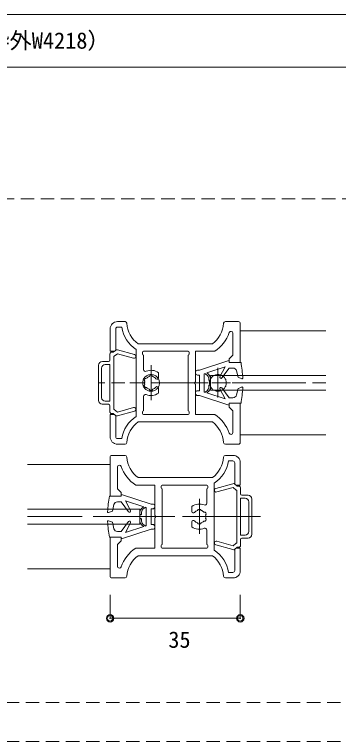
# Model space of a CAD drawing. Units: millimetres on the paper, enlarged 5 times, with parts at other scales. Extents: x -992 to 1008, y -685 to 700.
# Drawn here: x -385.2 to -240, y -377.3 to -51.2 of the extents above; entities that cross this region are included whole.
import ezdxf
from ezdxf.enums import TextEntityAlignment as Align

# ---------------------------------------------------------------- set-up
doc = ezdxf.new("R2010")
doc.units = ezdxf.units.MM
doc.header["$LTSCALE"] = 5
doc.header["$PDMODE"] = 32
doc.header["$PDSIZE"] = 2.5
for name, pattern in [('CHAIN1', [8, 5, -1, 1, -1]), ('DASHED1', [1.8, 1.2, -0.6]), ('DOUBLE_CHAIN1', [8.8, 5, -1, 0.6, -0.6, 0.6, -1])]:
    doc.linetypes.add(name, pattern=pattern)
for name, color, linetype, lineweight in [('1-0_H-SYM', 7, 'Continuous', 20), ('1-1_0', 7, 'Continuous', 20), ('2-0_18', 7, 'Continuous', 18)]:
    doc.layers.add(name, color=color, linetype=linetype, lineweight=lineweight)
doc.styles.add('ＭＳ ゴシック', font='')
doc.styles.get('ＭＳ ゴシック').set_extended_font_data('MS Gothic')

msp = doc.modelspace()

# ---------------------------------------------------------------- linework, layer by layer
at = {"layer": '1-0_H-SYM'}
msp.add_line((197.5, -51.25), (-967.5, -51.25), dxfattribs=at)
msp.add_line((197.5, -51.25), (-967.5, -51.25), dxfattribs=at)
at = {"layer": '1-1_0'}
msp.add_line((197.5, -51.25), (-967.5, -51.25), dxfattribs=at)
msp.add_line((197.5, -51.25), (-967.5, -51.25), dxfattribs=at)
at = {"layer": '2-0_18', "color": 4}
msp.add_line((-633.564, -74.895), (46.243, -74.895), dxfattribs=at)
at = {"layer": '2-0_18', "linetype": 'DASHED1', "lineweight": 20}
for p, q in [((-778.439, -133.973), (-191.816, -133.973)), ((-776.149, -359.807), (6.149, -359.807)), ((-776.149, -377.307), (6.149, -377.307))]:
    msp.add_line(p, q, dxfattribs=at)
at = {"layer": '2-0_18'}
for p, q in [((-339.04, -188.973), (-335.681, -188.973)), ((-290.733, -188.973), (-284.873, -188.973)), ((-342.373, -202.306), (-342.373, -192.307)), ((-339.873, -192.307), (-339.873, -201.473)), ((-337.164, -191.473), (-339.04, -191.473)), ((-284.04, -189.806), (-284.04, -207.306)), ((-287.373, -194.177), (-287.373, -203.973)), ((-245.722, -193.14), (-284.04, -193.14)), ((-339.911, -201.87), (-340.939, -202.723)), ((-331.382, -203.803), (-339.004, -201.677)), ((-330.707, -215.973), (-330.707, -201.445)), ((-296.54, -198.973), (-329.873, -198.973)), ((-342.439, -203.456), (-342.439, -203.723)), ((-342.439, -206.223), (-342.439, -203.723)), ((-340.707, -202.306), (-342.373, -202.306)), ((-340.939, -202.723), (-341.777, -202.723)), ((-340.772, -204.557), (-340.539, -204.557)), ((-340.772, -204.557), (-340.772, -228.39)), ((-340.539, -204.557), (-339.115, -203.376)), ((-339.115, -203.376), (-331.83, -205.409)), ((-327.873, -203.473), (-327.873, -202.806)), ((-327.373, -202.306), (-307.373, -202.306)), ((-327.373, -210.473), (-327.373, -203.973)), ((-307.373, -203.973), (-307.373, -228.973)), ((-306.873, -203.473), (-306.873, -202.806)), ((-304.04, -202.306), (-295.501, -202.306)), ((-304.04, -215.973), (-304.04, -202.306)), ((-347.524, -224.39), (-347.524, -208.557)), ((-343.106, -206.89), (-345.857, -206.89)), ((-344.524, -208.223), (-342.439, -208.223)), ((-342.439, -208.223), (-342.439, -224.723)), ((-346.19, -223.056), (-346.19, -209.89)), ((-320.706, -214.187), (-320.706, -211.891)), ((-303.207, -210.807), (-302.373, -210.807)), ((-292.303, -214.268), (-289.04, -209.807)), ((-289.04, -209.807), (-287.354, -209.807)), ((-302.373, -212.973), (-303.207, -212.973)), ((-302.373, -219.973), (-302.373, -212.988)), ((-300.207, -220.572), (-300.207, -212.374)), ((-297.373, -219.807), (-297.373, -213.14)), ((-245.722, -213.14), (-297.373, -213.14)), ((-330.707, -231.501), (-330.707, -216.973)), ((-304.04, -230.64), (-304.04, -216.973)), ((-283.324, -218.328), (-285.04, -218.973)), ((-320.706, -218.759), (-320.706, -221.056)), ((-303.207, -219.973), (-302.373, -219.973)), ((-299.707, -220.737), (-300.207, -220.572)), ((-299.707, -220.606), (-299.707, -220.737)), ((-290.873, -223.644), (-299.091, -220.939)), ((-297.373, -219.807), (-245.722, -219.807)), ((-293.152, -219.202), (-290.873, -223.644)), ((-289.04, -223.14), (-292.303, -218.678)), ((-285.04, -218.973), (-285.733, -221.862)), ((-344.524, -224.723), (-342.439, -224.723)), ((-327.373, -228.973), (-327.373, -222.473)), ((-302.373, -222.14), (-303.207, -222.14)), ((-289.207, -226.473), (-302.373, -222.14)), ((-287.354, -223.14), (-289.04, -223.14)), ((-343.106, -226.057), (-345.866, -226.057)), ((-342.439, -226.723), (-342.439, -227.89)), ((-342.439, -227.89), (-342.439, -229.551)), ((-289.04, -225.64), (-289.207, -226.473)), ((-289.04, -225.64), (-283.707, -225.64)), ((-289.04, -227.306), (-289.04, -225.64)), ((-287.373, -228.973), (-289.04, -227.306)), ((-284.04, -225.64), (-284.04, -243.14)), ((-342.373, -230.64), (-340.707, -230.64)), ((-342.373, -240.64), (-342.373, -230.64)), ((-341.776, -230.223), (-340.939, -230.223)), ((-340.939, -230.223), (-339.911, -231.076)), ((-339.873, -231.473), (-339.873, -240.64)), ((-339.004, -231.27), (-331.382, -229.143)), ((-327.873, -230.14), (-327.873, -229.473)), ((-307.373, -230.64), (-327.373, -230.64)), ((-306.873, -230.14), (-306.873, -229.473)), ((-295.501, -230.64), (-304.04, -230.64)), ((-287.373, -228.973), (-287.373, -238.769)), ((-329.873, -233.973), (-296.54, -233.973)), ((-284.04, -239.807), (-284.04, -239.807)), ((-284.04, -239.807), (-245.722, -239.807)), ((-339.04, -241.473), (-337.164, -241.473)), ((-284.873, -243.973), (-290.733, -243.973)), ((-342.373, -267.307), (-342.373, -249.807)), ((-341.54, -248.973), (-335.68, -248.973)), ((-290.732, -248.973), (-287.373, -248.973)), ((-342.373, -253.14), (-379.452, -253.14)), ((-339.04, -263.973), (-339.04, -254.177)), ((-287.373, -251.473), (-289.25, -251.473)), ((-286.54, -261.473), (-286.54, -252.307)), ((-284.04, -252.307), (-284.04, -262.307)), ((-296.54, -258.973), (-329.873, -258.973)), ((-339.04, -263.973), (-337.373, -265.64)), ((-319.54, -262.807), (-319.54, -263.473)), ((-319.04, -262.307), (-299.04, -262.307)), ((-319.04, -288.973), (-319.04, -263.973)), ((-299.04, -263.973), (-299.04, -270.473)), ((-298.54, -262.807), (-298.54, -263.473)), ((-295.706, -261.445), (-295.706, -275.973)), ((-287.409, -261.677), (-295.031, -263.803)), ((-285.474, -262.723), (-286.502, -261.87)), ((-284.04, -262.307), (-285.706, -262.307)), ((-284.637, -262.723), (-285.474, -262.723)), ((-283.974, -265.057), (-283.974, -263.395)), ((-337.373, -267.307), (-342.706, -267.307)), ((-337.373, -265.64), (-337.373, -267.307)), ((-285.641, -288.39), (-285.641, -264.557)), ((-283.974, -266.223), (-283.974, -265.057)), ((-283.307, -266.89), (-280.547, -266.89)), ((-339.059, -269.807), (-337.373, -269.807)), ((-337.373, -269.807), (-334.11, -274.268)), ((-281.889, -268.223), (-283.974, -268.223)), ((-283.974, -284.723), (-283.974, -268.223)), ((-280.223, -269.89), (-280.223, -283.057)), ((-278.889, -268.557), (-278.889, -284.39)), ((-329.04, -273.14), (-379.452, -273.14)), ((-329.04, -273.14), (-329.04, -279.807)), ((-326.206, -272.374), (-326.206, -280.572)), ((-324.04, -270.807), (-323.206, -270.807)), ((-323.206, -272.973), (-324.04, -272.973)), ((-324.04, -272.988), (-324.04, -279.973)), ((-305.706, -271.891), (-305.706, -274.187)), ((-322.373, -276.973), (-322.373, -290.64)), ((-295.706, -276.973), (-295.706, -291.501)), ((-379.452, -279.807), (-329.04, -279.807)), ((-341.373, -278.973), (-343.089, -278.328)), ((-340.68, -281.862), (-341.373, -278.973)), ((-334.11, -278.678), (-337.373, -283.14)), ((-335.54, -283.644), (-333.261, -279.202)), ((-324.04, -279.973), (-323.206, -279.973)), ((-305.706, -281.056), (-305.706, -278.759)), ((-337.373, -283.14), (-339.059, -283.14)), ((-324.04, -282.14), (-337.206, -286.473)), ((-327.322, -280.939), (-335.54, -283.644)), ((-326.206, -280.572), (-326.706, -280.737)), ((-326.706, -280.737), (-326.706, -280.606)), ((-323.206, -282.14), (-324.04, -282.14)), ((-299.04, -282.473), (-299.04, -288.973)), ((-337.206, -286.473), (-337.373, -285.64)), ((-281.889, -284.723), (-283.974, -284.723)), ((-283.974, -286.723), (-283.974, -289.223)), ((-283.307, -286.057), (-280.556, -286.057)), ((-339.04, -298.769), (-339.04, -288.973)), ((-319.54, -289.473), (-319.54, -290.14)), ((-298.54, -289.473), (-298.54, -290.14)), ((-295.031, -289.143), (-287.409, -291.27)), ((-287.298, -289.571), (-294.583, -287.538)), ((-285.875, -288.39), (-287.298, -289.571)), ((-285.641, -288.39), (-285.875, -288.39)), ((-283.974, -289.49), (-283.974, -289.223)), ((-322.373, -290.64), (-330.912, -290.64)), ((-299.04, -290.64), (-319.04, -290.64)), ((-286.54, -300.64), (-286.54, -291.473)), ((-286.502, -291.076), (-285.474, -290.223)), ((-285.706, -290.64), (-284.04, -290.64)), ((-285.474, -290.223), (-284.636, -290.223)), ((-329.873, -293.973), (-296.54, -293.973)), ((-379.452, -299.807), (-342.373, -299.807)), ((-289.25, -301.473), (-287.373, -301.473)), ((-335.68, -303.973), (-341.54, -303.973)), ((-287.373, -303.973), (-290.732, -303.973))]:
    msp.add_line(p, q, dxfattribs=at)
at = {"layer": '2-0_18', "lineweight": 20}
for p, q in [((-342.373, -192.307), (-342.373, -192.277)), ((-342.373, -303.14), (-342.373, -285.64)), ((-284.04, -290.64), (-284.04, -301.359))]:
    msp.add_line(p, q, dxfattribs=at)
at = {"layer": '2-0_18', "linetype": 'DOUBLE_CHAIN1'}
for p, q in [((-330.707, -229.806), (-330.707, -203.14)), ((-295.706, -263.14), (-295.706, -289.807)), ((-302.373, -283.14), (-302.373, -269.807)), ((-325.706, -276.473), (-339.04, -276.473)), ((-295.706, -276.473), (-309.04, -276.473))]:
    msp.add_line(p, q, dxfattribs=at)
at = {"layer": '2-0_18', "linetype": 'CHAIN1'}
for p, q in [((-324.04, -208.498), (-324.04, -224.195)), ((-294.04, -209.702), (-294.04, -223.036)), ((-258.464, -216.473), (-340.131, -216.473)), ((-258.464, -216.473), (-340.131, -216.473)), ((-302.373, -268.498), (-302.373, -284.195)), ((-274.931, -276.473), (-379.452, -276.473)), ((-348.364, -276.473), (-294.201, -276.473))]:
    msp.add_line(p, q, dxfattribs=at)
at = {"layer": '2-0_18', "linetype": 'DASHED1'}
msp.add_line((-245.722, -216.473), (-347.524, -216.473), dxfattribs=at)
at = {"layer": '2-0_18', "color": 4, "lineweight": 9}
for p, q in [((-342.373, -322.062), (-342.373, -311.478)), ((-284.04, -311.478), (-284.04, -322.062)), ((-342.373, -322.062), (-284.04, -322.062))]:
    msp.add_line(p, q, dxfattribs=at)
at = {"layer": '2-0_18'}
for points in [[(-283.707, -207.306), (-289.04, -207.306), (-289.04, -205.64), (-287.373, -203.973)], [(-302.373, -210.807), (-289.207, -206.473), (-289.04, -207.306)], [(-299.091, -212.007), (-290.873, -209.303), (-293.152, -213.745)], [(-285.733, -211.084), (-285.04, -213.973), (-283.324, -214.619)], [(-300.207, -212.374), (-299.707, -212.21), (-299.707, -212.341)], [(-331.83, -227.538), (-339.115, -229.57), (-340.539, -228.39), (-340.772, -228.39)], [(-335.681, -243.973), (-338.732, -243.973), (-339.04, -243.973)], [(-330.912, -262.307), (-322.373, -262.307), (-322.373, -275.973)], [(-294.583, -265.409), (-287.298, -263.376), (-285.875, -264.557), (-285.641, -264.557)], [(-337.373, -267.307), (-337.206, -266.473), (-324.04, -270.807)], [(-333.261, -273.745), (-335.54, -269.303), (-327.322, -272.007)], [(-343.089, -274.619), (-341.373, -273.973), (-340.68, -271.084)], [(-326.706, -272.341), (-326.706, -272.21), (-326.206, -272.374)], [(-342.706, -285.64), (-337.373, -285.64), (-337.373, -287.307), (-339.04, -288.973)]]:
    msp.add_lwpolyline(points, dxfattribs=at)
at = {"layer": '2-0_18', "linetype": 'DOUBLE_CHAIN1'}
for centre in [(-324.04, -216.473), (-294.04, -216.473)]:
    msp.add_circle(centre, 3.75, dxfattribs=at)
at = {"layer": '2-0_18', "color": 4}
for centre in [(-342.342, -322.062), (-284.009, -322.062)]:
    msp.add_circle(centre, 1.667, dxfattribs=at)
at = {"layer": '2-0_18'}
for centre, radius, start, end in [((-339.04, -192.307), 3.333, 90, 180), ((-335.681, -189.806), 0.833, 3.58331, 90), ((-290.733, -189.806), 0.833, 90, 176.41667), ((-284.873, -189.806), 0.833, 0, 90), ((-339.04, -192.307), 0.833, 90, 180), ((-322.373, -188.973), 15, 189.59405, 236.251), ((-322.373, -188.973), 12.5, 183.58331, 233.13009), ((-304.04, -188.973), 12.5, 306.86988, 356.41667), ((-304.04, -188.973), 15.833, 302.63688, 341.80511), ((-288.207, -194.177), 0.833, 0, 161.80511), ((-340.707, -201.473), 0.833, 270, 0), ((-339.273, -202.64), 1, 74.41074, 129.67924), ((-341.777, -203.393), 0.667, 83.74692, 185.47778), ((-331.606, -204.606), 0.833, 254.41073, 74.41074), ((-327.373, -202.806), 0.5, 90, 180), ((-327.373, -203.473), 0.5, 180, 270), ((-307.373, -202.806), 0.5, 0, 90), ((-307.373, -203.473), 0.5, 270, 0), ((-345.857, -208.557), 1.667, 90, 180), ((-344.524, -209.89), 1.667, 90, 180), ((-343.106, -206.223), 0.667, 270, 0), ((-365.963, -220.66), 83.333, 4.39027, 9.22102), ((-326.54, -210.473), 0.833, 180, 292.61985), ((-324.04, -216.473), 5.667, 53.96811, 112.61985), ((-303.207, -211.64), 0.833, 90, 180), ((-287.354, -211.473), 1.667, 13.49573, 90), ((-326.205, -215.223), 0.833, 82.02431, 217.97567), ((-324.04, -216.473), 2.917, 105.35887, 134.64111), ((-324.04, -213.973), 0.833, 22.02431, 157.97567), ((-324.04, -216.473), 2.917, 40.1841, 74.64111), ((-321.333, -214.187), 0.626, 220.18409, 0), ((-303.207, -212.14), 0.833, 180, 270), ((-299.54, -212.341), 0.167, 180, 245.68424), ((-300.707, -214.923), 2.667, 352.65043, 65.68425), ((-300.707, -214.923), 3.333, 352.65043, 61.00494), ((-292.707, -213.973), 0.5, 152.84901, 323.82075), ((-283.206, -214.307), 0.333, 249.3903, 4.39027), ((-326.205, -217.723), 0.833, 142.0243, 277.97567), ((-324.04, -216.473), 2.917, 165.35887, 194.64111), ((-324.04, -216.473), 2.917, 285.35887, 319.81588), ((-321.333, -218.759), 0.626, 0, 139.81588), ((-304.04, -216.473), 0.5, 90, 270), ((-300.707, -218.024), 2.667, 294.31573, 7.34955), ((-300.707, -218.024), 3.333, 298.99504, 7.34955), ((-297.731, -215.306), 0.333, 172.65043, 352.65043), ((-297.731, -217.64), 0.333, 7.34955, 187.34954), ((-283.206, -218.64), 0.333, 355.60971, 110.60968), ((-326.54, -222.473), 0.833, 67.38013, 180), ((-324.04, -216.473), 5.667, 247.38012, 306.03187), ((-324.04, -216.473), 2.917, 225.35887, 254.64111), ((-324.04, -218.973), 0.833, 202.0243, 337.97567), ((-303.207, -220.807), 0.833, 90, 180), ((-303.207, -221.307), 0.833, 180, 270), ((-299.54, -220.606), 0.167, 114.31573, 180), ((-292.707, -218.973), 0.5, 36.17923, 207.15097), ((-365.963, -212.286), 83.333, 350.77896, 355.60971), ((-345.857, -224.39), 1.667, 180, 270), ((-344.524, -223.056), 1.667, 180, 270), ((-287.354, -221.473), 1.667, 270, 346.50425), ((-343.106, -226.723), 0.667, 0, 90), ((-331.606, -228.341), 0.833, 285.58924, 105.58924), ((-341.776, -229.557), 0.667, 179.46746, 274.039), ((-340.707, -231.473), 0.833, 0, 90), ((-339.273, -230.307), 1, 230.32073, 285.58924), ((-327.373, -229.473), 0.5, 90, 180), ((-327.373, -230.14), 0.5, 180, 270), ((-307.373, -229.473), 0.5, 0, 90), ((-307.373, -230.14), 0.5, 270, 0), ((-304.04, -243.973), 15.833, 18.19487, 57.3631), ((-322.373, -243.973), 15, 123.74897, 170.40592), ((-322.373, -243.973), 12.5, 126.86988, 176.41667), ((-304.04, -243.973), 12.5, 3.58331, 53.1301), ((-339.04, -240.64), 3.333, 180, 270), ((-339.04, -240.64), 0.833, 180, 270), ((-288.207, -238.769), 0.833, 198.19487, 0), ((-335.681, -243.14), 0.833, 270, 356.41667), ((-290.733, -243.14), 0.833, 183.58331, 270), ((-284.873, -243.14), 0.833, 270, 0), ((-341.54, -249.807), 0.833, 90, 180), ((-335.68, -249.807), 0.833, 3.58331, 90), ((-322.373, -248.973), 12.5, 183.58331, 233.13009), ((-304.04, -248.973), 12.5, 306.86988, 356.41667), ((-290.732, -249.807), 0.833, 90, 176.41667), ((-287.373, -252.307), 3.333, 0, 90), ((-338.206, -254.177), 0.833, 18.19487, 180), ((-322.373, -248.973), 15.833, 198.19487, 237.36309), ((-304.04, -248.973), 15, 303.74897, 350.40592), ((-287.373, -252.307), 0.833, 0, 90), ((-319.04, -262.807), 0.5, 90, 180), ((-319.04, -263.473), 0.5, 180, 270), ((-299.04, -262.807), 0.5, 0, 90), ((-299.04, -263.473), 0.5, 270, 0), ((-294.807, -264.606), 0.833, 105.58924, 285.58924), ((-287.14, -262.64), 1, 50.32074, 105.58924), ((-285.706, -261.473), 0.833, 180, 270), ((-284.637, -263.389), 0.667, 359.46746, 94.039), ((-260.45, -280.66), 83.333, 170.77896, 175.60971), ((-283.307, -266.223), 0.667, 180, 270), ((-280.556, -268.557), 1.667, 0, 90), ((-339.059, -271.473), 1.667, 90, 166.50425), ((-299.873, -270.473), 0.833, 247.38012, 0), ((-281.889, -269.89), 1.667, 0, 90), ((-333.706, -273.973), 0.5, 216.17922, 27.15097), ((-325.706, -274.923), 3.333, 118.99504, 187.34954), ((-325.706, -274.923), 2.667, 114.31573, 187.34954), ((-326.873, -272.341), 0.167, 294.31573, 0), ((-323.206, -271.64), 0.833, 0, 90), ((-323.206, -272.14), 0.833, 270, 0), ((-302.373, -276.473), 5.667, 67.38013, 126.03187), ((-302.373, -276.473), 2.917, 105.35887, 139.81588), ((-302.373, -273.973), 0.833, 22.02431, 157.97567), ((-302.373, -276.473), 2.917, 45.35887, 74.64111), ((-343.206, -274.307), 0.333, 175.60971, 290.60968), ((-328.682, -275.307), 0.333, 187.34954, 7.34955), ((-322.373, -276.473), 0.5, 270, 90), ((-305.08, -274.187), 0.626, 180, 319.81588), ((-300.208, -275.223), 0.833, 322.0243, 97.97568), ((-302.373, -276.473), 2.917, 345.35887, 14.64111), ((-343.206, -278.64), 0.333, 69.3903, 184.39027), ((-260.45, -272.286), 83.333, 184.39027, 189.22102), ((-333.706, -278.973), 0.5, 332.84901, 143.82075), ((-325.706, -278.024), 3.333, 172.65043, 241.00494), ((-328.682, -277.64), 0.333, 352.65043, 172.65043), ((-325.706, -278.024), 2.667, 172.65043, 245.68424), ((-323.206, -280.807), 0.833, 0, 90), ((-305.08, -278.759), 0.626, 40.1841, 180), ((-302.373, -276.473), 2.917, 220.18409, 254.64111), ((-302.373, -278.973), 0.833, 202.0243, 337.97567), ((-302.373, -276.473), 2.917, 285.35887, 314.64111), ((-300.208, -277.723), 0.833, 262.0243, 37.97568), ((-339.059, -281.473), 1.667, 193.49572, 270), ((-326.873, -280.606), 0.167, 0, 65.68425), ((-323.206, -281.307), 0.833, 270, 0), ((-302.373, -276.473), 5.667, 233.9681, 292.61985), ((-299.873, -282.473), 0.833, 0, 112.61985), ((-281.889, -283.057), 1.667, 270, 0), ((-283.307, -286.723), 0.667, 90, 180), ((-280.556, -284.39), 1.667, 270, 0), ((-319.04, -289.473), 0.5, 90, 180), ((-319.04, -290.14), 0.5, 180, 270), ((-299.04, -289.473), 0.5, 0, 90), ((-299.04, -290.14), 0.5, 270, 0), ((-294.807, -288.341), 0.833, 74.41074, 254.41073), ((-284.636, -289.554), 0.667, 263.74691, 5.47778), ((-322.373, -303.973), 15.833, 122.63688, 161.80511), ((-304.04, -303.973), 15, 9.59406, 56.25101), ((-287.14, -290.307), 1, 254.41073, 309.67924), ((-285.706, -291.473), 0.833, 90, 180), ((-322.373, -303.973), 12.5, 126.86988, 176.41667), ((-304.04, -303.973), 12.5, 3.58331, 53.1301), ((-338.206, -298.769), 0.833, 180, 341.80511), ((-341.54, -303.14), 0.833, 180, 270), ((-335.68, -303.14), 0.833, 270, 356.41667), ((-290.732, -303.14), 0.833, 183.58331, 270), ((-287.373, -300.64), 0.833, 270, 0), ((-287.373, -300.64), 3.333, 270, 0)]:
    msp.add_arc(centre, radius, start, end, dxfattribs=at)
for p in [(-342.435, -322.062), (-342.373, -322.062), (-284.101, -322.062), (-284.04, -322.062)]:
    msp.add_point(p, dxfattribs=at)

# ---------------------------------------------------------------- texts
at = {"layer": '2-0_18', "style": 'ＭＳ ゴシック'}
for s, p in [('総W（枠外W4218）', (-422.453, -68.775)), ('35', (-316.287, -337.495))]:
    msp.add_text(s, height=7.331, dxfattribs=at).set_placement(p, align=Align.BOTTOM_LEFT)

doc.saveas('drawing.dxf')
